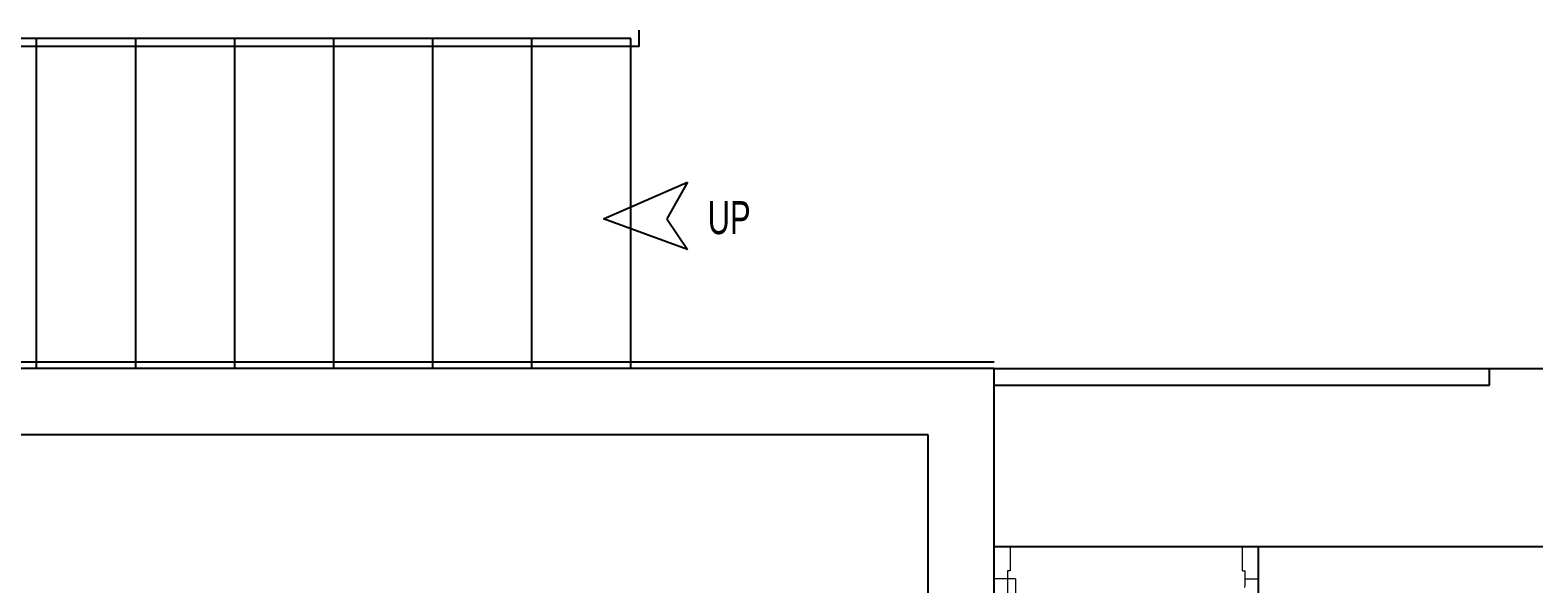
# Model space of a CAD drawing. Header units: centimetres. Extents: x 382474 to 805140, y 51501 to 135682.
# Drawn here: x 387643.6 to 388099, y 64515.5 to 64683.2 of the extents above; entities that cross this region are included whole.
import ezdxf

# ---------------------------------------------------------------- set-up
doc = ezdxf.new("R2010")
doc.units = ezdxf.units.CM
doc.linetypes.add('ACAD_ISO03W100', pattern=[30, 12, -18])
for name, color, linetype in [('A-DIM', 2, 'Continuous'), ('AR-DOOR', 1, 'Continuous'), ('AR-WALL', 7, 'Continuous'), ('ER-ELEVATION-05', 11, 'Continuous')]:
    doc.layers.add(name, color=color, linetype=linetype)
doc.styles.add('DTL RAA50', font='GOTHIC.TTF', dxfattribs={"width": 0.7, "height": 12})

# ---------------------------------------------------------------- blocks, each defined once
blk = doc.blocks.new('door123')
at = {"layer": 'AR-DOOR', "color": 251, "linetype": 'ByBlock', "lineweight": 9, "true_color": 0x636466}
for p, q in [((10286.55, 4693.62), (10286.55, 4783.62)), ((10289.55, 4783.62), (10286.55, 4783.62)), ((10289.55, 4693.62), (10289.55, 4783.62)), ((10194.55, 4681.62), (10194.55, 4693.62)), ((10199.55, 4693.62), (10194.55, 4693.62)), ((10199.55, 4693.62), (10199.55, 4690.62)), ((10286.55, 4693.62), (10289.55, 4693.62)), ((10289.55, 4693.62), (10294.55, 4693.62)), ((10289.55, 4690.62), (10289.55, 4693.62)), ((10294.55, 4693.62), (10294.55, 4681.62)), ((10200.55, 4690.62), (10199.55, 4690.62)), ((10200.55, 4690.62), (10200.55, 4681.62)), ((10288.55, 4681.62), (10288.55, 4690.62)), ((10200.55, 4681.62), (10194.55, 4681.62)), ((10294.55, 4681.62), (10288.55, 4681.62))]:
    blk.add_line(p, q, dxfattribs=at)
at = {"layer": 'AR-DOOR', "color": 251, "linetype": 'ACAD_ISO03W100', "lineweight": 9, "ltscale": 0.3, "true_color": 0x636466}
blk.add_line((10288.55, 4690.62), (10289.55, 4690.62), dxfattribs=at)
blk.add_arc((10289.55, 4693.62), 90.01, 91.9099, 180, dxfattribs=at)

msp = doc.modelspace()

# ---------------------------------------------------------------- linework, layer by layer
for p, q in [((387825.57, 64680.65), (387405.57, 64680.65)), ((387825.57, 64680.65), (387405.57, 64680.65)), ((387825.57, 64680.65), (387405.57, 64680.65)), ((387825.57, 64680.65), (387405.57, 64680.65)), ((387645.57, 64580.65), (387645.57, 64680.65)), ((387645.57, 64580.65), (387645.57, 64680.65)), ((387645.57, 64580.65), (387645.57, 64680.65)), ((387645.57, 64580.65), (387645.57, 64680.65)), ((387645.57, 64580.65), (387645.57, 64680.65)), ((387645.57, 64580.65), (387645.57, 64680.65)), ((387675.57, 64580.65), (387675.57, 64680.65)), ((387675.57, 64580.65), (387675.57, 64680.65)), ((387675.57, 64580.65), (387675.57, 64680.65)), ((387675.57, 64580.65), (387675.57, 64680.65)), ((387705.57, 64580.65), (387705.57, 64680.65)), ((387705.57, 64580.65), (387705.57, 64680.65)), ((387705.57, 64580.65), (387705.57, 64680.65)), ((387705.57, 64580.65), (387705.57, 64680.65)), ((387735.57, 64580.65), (387735.57, 64680.65)), ((387735.57, 64580.65), (387735.57, 64680.65)), ((387735.57, 64580.65), (387735.57, 64680.65)), ((387735.57, 64580.65), (387735.57, 64680.65)), ((387765.57, 64580.65), (387765.57, 64680.65)), ((387765.57, 64580.65), (387765.57, 64680.65)), ((387765.57, 64580.65), (387765.57, 64680.65)), ((387765.57, 64580.65), (387765.57, 64680.65)), ((387795.57, 64580.65), (387795.57, 64680.65)), ((387795.57, 64580.65), (387795.57, 64680.65)), ((387795.57, 64580.65), (387795.57, 64680.65)), ((387795.57, 64580.65), (387795.57, 64680.65)), ((387825.57, 64580.65), (387825.57, 64680.65)), ((387825.57, 64580.65), (387825.57, 64680.65)), ((387825.57, 64580.65), (387825.57, 64680.65)), ((387825.57, 64580.65), (387825.57, 64680.65)), ((387828.07, 64678.15), (387828.07, 64683.15)), ((387828.07, 64678.15), (387828.07, 64683.15)), ((387825.57, 64678.15), (387405.57, 64678.15)), ((387828.07, 64678.15), (387405.57, 64678.15)), ((387825.57, 64678.15), (387405.57, 64678.15)), ((387828.07, 64678.15), (387405.57, 64678.15)), ((387935.57, 64580.65), (387025.57, 64580.65)), ((387935.57, 64580.65), (387025.57, 64580.65)), ((387935.57, 64580.65), (387025.57, 64580.65)), ((387935.57, 64580.65), (387025.57, 64580.65)), ((387935.57, 64582.65), (387405.57, 64582.65)), ((387935.57, 64582.65), (387405.57, 64582.65)), ((387935.57, 64350.65), (387935.57, 64580.65)), ((387935.57, 64580.65), (387935.57, 64580.65)), ((387935.57, 64350.65), (387935.57, 64580.65)), ((387935.57, 64580.65), (387935.57, 64580.65)), ((387935.57, 64580.65), (388505.57, 64580.65)), ((387935.57, 64350.65), (387935.57, 64580.65)), ((387935.57, 64580.65), (387935.57, 64580.65)), ((387935.57, 64350.65), (387935.57, 64580.65)), ((387935.57, 64580.65), (387935.57, 64580.65)), ((387935.57, 64580.65), (388505.57, 64580.65)), ((388085.57, 64575.65), (388085.57, 64580.65)), ((388085.57, 64575.65), (388085.57, 64580.65)), ((387935.57, 64575.65), (388085.57, 64575.65)), ((387935.57, 64575.65), (388085.57, 64575.65)), ((387915.57, 64560.65), (387005.57, 64560.65)), ((387915.57, 64560.65), (387005.57, 64560.65)), ((387915.57, 64560.65), (387005.57, 64560.65)), ((387915.57, 64560.65), (387005.57, 64560.65)), ((387915.57, 64330.65), (387915.57, 64560.65)), ((387915.57, 64330.65), (387915.57, 64560.65)), ((387915.57, 64330.65), (387915.57, 64560.65)), ((387915.57, 64330.65), (387915.57, 64560.65)), ((388505.57, 64526.65), (387935.57, 64526.65)), ((388505.57, 64526.65), (387935.57, 64526.65)), ((388505.57, 64526.65), (387935.57, 64526.65)), ((388505.57, 64526.65), (387935.57, 64526.65)), ((388505.57, 64526.65), (387935.57, 64526.65)), ((388505.57, 64526.65), (387935.57, 64526.65)), ((388505.57, 64526.65), (387935.57, 64526.65)), ((388505.57, 64526.65), (387935.57, 64526.65)), ((388015.57, 64510.65), (388015.57, 64526.65)), ((388015.57, 64510.65), (388015.57, 64526.65)), ((388015.57, 64510.65), (388015.57, 64526.65)), ((388015.57, 64510.65), (388015.57, 64526.65))]:
    msp.add_line(p, q)
at = {"layer": 'ER-ELEVATION-05'}
for p, q in [((387817.2, 64626.02), (387842.69, 64637.14)), ((387817.2, 64626.02), (387842.69, 64637.14)), ((387842.69, 64637.14), (387836.42, 64626.02)), ((387842.69, 64637.14), (387836.42, 64626.02)), ((387842.69, 64616.69), (387817.2, 64626.02)), ((387842.69, 64616.69), (387817.2, 64626.02)), ((387836.42, 64626.02), (387842.69, 64616.69)), ((387836.42, 64626.02), (387842.69, 64616.69))]:
    msp.add_line(p, q, dxfattribs=at)

# ---------------------------------------------------------------- block references
at = {"layer": 'AR-WALL', "xscale": 0.8000000000000005, "yscale": 0.8000000000000005, "zscale": 0.8000000000000005, "rotation": 180.0000000000018}
msp.add_blockref('door123', (396171.21, 68271.95), dxfattribs=at)
msp.add_blockref('door123', (396171.21, 68271.95), dxfattribs=at)

# ---------------------------------------------------------------- texts
at = {"layer": 'A-DIM', "insert": (387861.81, 64621.24), "char_height": 10, "width": 145.9467, "attachment_point": 9, "style": 'DTL RAA50'}
msp.add_mtext('UP', dxfattribs=at)
msp.add_mtext('UP', dxfattribs=at)

doc.saveas('drawing.dxf')
